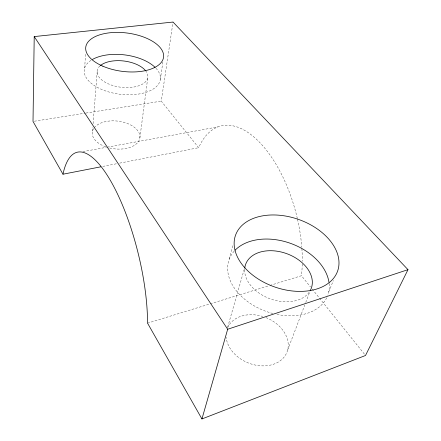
<?xml version="1.0" encoding="UTF-8"?>
<svg xmlns="http://www.w3.org/2000/svg" width="441" height="441" viewBox="0 0 441 441"><rect width="100%" height="100%" fill="white"/><g stroke="black" fill="none" stroke-linecap="round" stroke-linejoin="round"><path stroke-width="0.33" stroke-dasharray="2.21 1.65" d="M84.644 68.057L85.637 53.003M92.494 131.164L92.819 127.085M93.084 123.689L97.323 69.965M139.852 138.072L147.79 77.572M160.342 79.463L162.861 61.988M297.35 218.56A102.268 50.649 75.1 0 0 249.507 133.524A102.268 50.649 75.1 0 0 198.671 147.696L161.279 101.132L173.026 22.05M229.32 259.071L233.168 244.485M227.688 327.051L244.275 269.065M287.664 349.961L304.781 304.985M305.762 302.41L309.918 291.49M328.738 291.92L333.357 280.531M147.548 323.159L269.236 285.652M269.892 285.454L301.462 275.719L310.492 286.964M102.803 166.428L116.981 163.661M119.682 163.131L198.671 147.696M82.886 151.627L106.529 147.294M107.207 147.173L217.986 126.881M34.365 121.22L85.267 113.161M85.945 113.056L161.279 101.132M312.211 289.103L319.091 297.669M319.516 298.204L365.082 354.955M297.499 219.227A102.268 50.649 75.1 0 1 301.793 247.335M301.887 248.63A102.268 50.649 75.1 0 1 302.294 261.259M302.25 263.994A102.268 50.649 75.1 0 1 301.462 275.719M265.868 317.559A32.088 24.338 22.3 0 1 287.83 349.244A32.088 24.338 22.3 0 1 255.841 365.176A32.088 24.338 22.3 0 1 226.167 337.326M227.578 327.856A32.088 24.338 22.3 0 1 262.693 316.451M94.198 127.78A23.963 13.963 6.5 0 1 124.825 122.576A23.963 13.963 6.5 0 1 138.59 141.34A23.963 13.963 6.5 0 1 108.888 147.807M105.79 146.859A23.963 13.963 6.5 0 1 93.812 128.309M145.541 70.659A25.55 13.197 7.1 0 1 121.914 87.346A25.55 13.197 7.1 0 1 99.903 65.979M309.24 292.14A34.938 24.051 19.9 0 1 270.283 298.871A34.938 24.051 19.9 0 1 244.678 268.762M326.737 297.752A52.457 36.14 19.9 0 1 275.597 314.152M272.913 313.507A52.457 36.14 19.9 0 1 234.237 251.111M329.129 283.519A52.457 36.14 19.9 0 1 327.812 295.211M155.954 68.245A38.345 19.817 7.1 0 1 145.161 92.599A38.345 19.817 7.1 0 1 95.609 86.364A38.345 19.817 7.1 0 1 91.359 60.119"/><path stroke-width="0.66" d="M34.216 36.581L33.009 121.435L62.975 174.212A112.995 35.17 76.2 0 1 111.231 181.896A112.995 35.17 76.2 0 1 147.548 323.159L201.939 418.95L365.512 355.49L407.991 269.666L173.026 22.05L34.216 36.581L227.672 329.256L201.939 418.95M227.672 329.256L407.991 269.666M62.975 174.212L100.78 166.825M100.355 65.588A25.55 13.197 7.1 0 1 123.508 60.963A25.55 13.197 7.1 0 1 145.541 70.659M244.738 268.128A34.938 24.051 19.9 0 1 285.801 253.332A34.938 24.051 19.9 0 1 310.266 290.503M235.108 250.185A52.457 36.14 19.9 0 1 289.428 242.974A52.457 36.14 19.9 0 1 328.958 282.207M92.538 59.414A38.345 19.817 7.1 0 1 155.083 67.363M102.885 66.2A39.221 19.316 7.3 0 0 163.545 57.28A39.221 19.316 7.3 0 0 107.521 33.069A39.221 19.316 7.3 0 0 102.885 66.2M244.639 267.582A54.094 35.815 19.2 0 0 334.78 276.645A54.094 35.815 19.2 0 0 280.261 215.318A54.094 35.815 19.2 0 0 244.639 267.582"/></g></svg>
